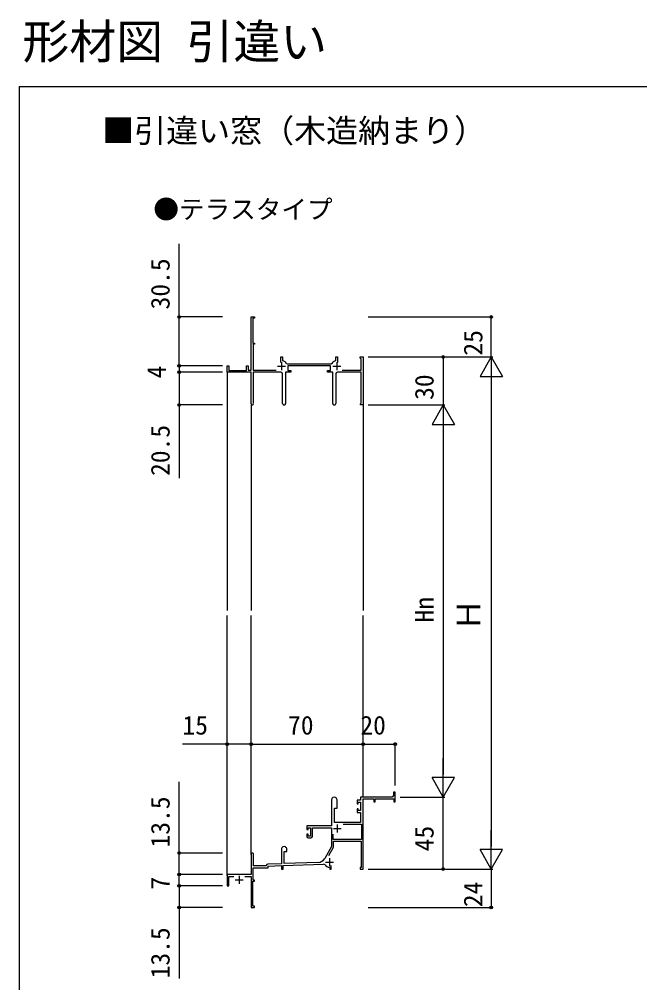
# Model space of a CAD drawing. Units: millimetres, scale not verified. Extents: x -700 to 700, y -1044 to 1038.
# Drawn here: x -700 to -312, y 436 to 1038 of the extents above; entities that cross this region are included whole.
import ezdxf
from ezdxf.enums import TextEntityAlignment as Align

# ---------------------------------------------------------------- set-up
doc = ezdxf.new("R2010")
doc.units = ezdxf.units.MM
doc.header["$LTSCALE"] = 6
for name, color, linetype in [('0-1_USER1', 3, 'Continuous'), ('0-2_YKK_11', 7, 'Continuous'), ('0-3_YKK_12', 2, 'Continuous'), ('0-4_YKK_D', 6, 'Continuous'), ('0-5_YKK_ZWAK', 7, 'Continuous')]:
    doc.layers.add(name, color=color, linetype=linetype)
doc.styles.add('ＭＳ ゴシック', font='')
doc.styles.get('ＭＳ ゴシック').set_extended_font_data('MS Gothic')

msp = doc.modelspace()

# ---------------------------------------------------------------- linework, layer by layer
at = {"layer": '0-2_YKK_11'}
for p, q in [((-538.5, 821.4), (-533.5, 821.4)), ((-536, 823.9), (-536, 818.9)), ((-504.1, 821.4), (-499.1, 821.4)), ((-501.6, 823.9), (-501.6, 818.9)), ((-535.45, 798.15), (-535.45, 816.7)), ((-502.15, 816.7), (-502.15, 798.15)), ((-503.7, 532.599), (-498.7, 532.599)), ((-501.2, 535.099), (-501.2, 530.099)), ((-519.3, 526.599), (-517.8, 526.599)), ((-506.2, 513.999), (-506.2, 508.999)), ((-508.7, 511.499), (-503.7, 511.499)), ((-565, 500.499), (-560, 500.499)), ((-562.5, 502.999), (-562.5, 497.999))]:
    msp.add_line(p, q, dxfattribs=at)
for points in [[(-555, 797.9), (-555, 817.7), (-570, 817.7), (-570, 821.7), (-569, 821.7), (-569, 818.7), (-558, 818.7), (-558, 821.7), (-557, 821.7), (-557, 818.9), (-555, 818.9), (-555, 852.2), (-553, 852.2), (-553, 851.5), (-554, 851.5), (-554, 835.9), (-553, 835.9), (-553, 835.2), (-553.8, 835.2), (-553.8, 818.9), (-539.51, 818.9)], [(-536.5, 823.79), (-536.5, 827.2), (-535.5, 827.2), (-535.5, 825.115), (-535.263, 824.822)], [(-502.337, 824.822), (-502.1, 825.115), (-502.1, 827.2), (-501.1, 827.2), (-501.1, 823.79)], [(-498.09, 818.9), (-486.4, 818.9), (-486.4, 826), (-486.7, 826.3), (-487, 826.6), (-487, 827.2), (-485, 827.2), (-485, 797.2), (-486.7, 797.2), (-486.7, 797.9), (-486.45, 798.196), (-486.2, 798.492), (-486.2, 817.7), (-501.15, 817.7)], [(-504.05, 798.15), (-504.05, 817.7), (-507.4, 817.7), (-507.4, 818.7), (-505.4, 818.7), (-505.4, 821.7), (-532.2, 821.7), (-532.2, 818.7), (-530.2, 818.7), (-530.2, 817.7), (-533.55, 817.7), (-533.55, 798.15)], [(-532.918, 823.058), (-532.653, 822.9), (-504.947, 822.9), (-504.682, 823.058)], [(-536.45, 817.7), (-553.8, 817.7), (-553.8, 798.5), (-553.74, 798.32)], [(-506.565, 515.741), (-503.6, 520.877), (-503.6, 524.599), (-486.2, 524.599), (-486.2, 508.099), (-487, 508.099), (-487, 507.199), (-485, 507.199), (-485, 551.099), (-478.3, 551.099), (-478.3, 549.199), (-477.5, 549.199), (-477.5, 551.099), (-465.9, 551.099), (-465.9, 549.199), (-465, 549.199), (-465, 555.199), (-466, 555.199), (-466, 553.199), (-467, 552.199), (-486.7, 552.199), (-486.7, 550.199), (-488.9, 550.199), (-488.9, 547.899), (-488.1, 547.899), (-488.1, 548.999), (-486.7, 548.999), (-486.7, 543.799), (-488.1, 543.799), (-488.1, 544.899), (-488.9, 544.899), (-488.9, 542.599), (-486.7, 542.599), (-486.7, 536.199), (-503, 536.199), (-503, 545.199), (-501.4, 545.199), (-501.4, 550.499)], [(-504.8, 550.499), (-504.8, 534.199), (-520.3, 534.199), (-520.3, 531.899), (-519.5, 531.899), (-519.5, 532.999), (-518, 532.999), (-518, 527.799), (-519.5, 527.799), (-519.5, 528.899), (-520.3, 528.899), (-520.3, 527.599)], [(-516.8, 527.599), (-516.8, 532.999), (-504.8, 532.999), (-504.8, 521.199), (-509.054, 513.83)], [(-497.579, 535.199), (-486, 535.199), (-486, 525.599), (-503.8, 525.599), (-503.8, 528.978)], [(-536.2, 519.499), (-536.2, 510.531), (-544.735, 510.233)], [(-513.21, 511.334), (-534.5, 510.59), (-534.5, 518.199), (-532.8, 518.199), (-532.8, 519.499)], [(-555, 516.499), (-555, 503.699), (-570, 503.699), (-570, 496.699), (-569, 496.699), (-569, 502.499), (-565.882, 502.499)], [(-545.679, 509.438), (-545.973, 509.199), (-553.6, 509.199), (-553.6, 516.499)], [(-559.118, 502.499), (-555, 502.499), (-555, 483.199), (-553, 483.199), (-553, 483.899), (-554, 483.899), (-554, 499.499), (-553, 499.499), (-553, 500.199), (-553.8, 500.199), (-553.8, 507.999), (-544.5, 507.999), (-544.5, 509.04), (-536.2, 509.33), (-536.2, 507.199), (-535, 507.199), (-535, 509.372), (-509.897, 510.248)], [(-506.2, 508.299), (-505.9, 507.999), (-505.9, 507.199), (-505.1, 507.199), (-505.1, 509.305)]]:
    msp.add_lwpolyline(points, dxfattribs=at)
for centre, radius, start, end in [((-536, 821.4), 3.5, 28.27371, 77.84682), ((-501.6, 821.4), 3.5, 102.15318, 151.72629), ((-536.45, 816.7), 1, 0.00001, 89.99999), ((-501.15, 816.7), 1, 90.00001, 179.99999), ((-554.3, 797.9), 0.7, 179.99999, 36.8699), ((-534.5, 798.15), 0.95, 179.99999, 0.00001), ((-503.1, 798.15), 0.95, 179.99999, 0.00001), ((-503.1, 550.499), 1.7, 359.99999, 180.00001), ((-519.3, 527.599), 1, 180.00001, 269.99999), ((-517.8, 527.599), 1, 270.00001, 359.99999), ((-534.5, 519.499), 1.7, 359.99999, 180.00001), ((-554.3, 516.499), 0.7, 359.99999, 180.00001), ((-513.384, 516.33), 5, 271.99999, 330), ((-544.7, 509.233), 1, 91.99999, 168.20705), ((-509.855, 509.049), 1.2, 33.83176, 91.99998), ((-506.2, 511.499), 3.2, 213.83176, 270.00001)]:
    msp.add_arc(centre, radius, start, end, dxfattribs=at)
at = {"layer": '0-3_YKK_12'}
for p, q in [((-570, 817.5), (-570, 668.699)), ((-555, 797.2), (-555, 668.699)), ((-485, 797.2), (-485, 668.699)), ((-570, 503.199), (-570, 665.699)), ((-555, 516.499), (-555, 665.699)), ((-485, 552.199), (-485, 665.699))]:
    msp.add_line(p, q, dxfattribs=at)
at = {"layer": '0-4_YKK_D'}
for p, q in [((-573, 852.2), (-601, 852.2)), ((-482, 852.2), (-404, 852.2)), ((-405, 827.2), (-405, 852.2)), ((-600, 821.7), (-600, 825.1)), ((-482, 827.2), (-404, 827.2)), ((-482, 827.2), (-434, 827.2)), ((-482, 827.2), (-404, 827.2)), ((-435, 827.2), (-435, 797.2)), ((-405, 827.2), (-412, 815.076)), ((-405, 827.2), (-398, 815.076)), ((-405, 827.2), (-405, 802.951)), ((-573, 821.7), (-601, 821.7)), ((-573, 821.7), (-601, 821.7)), ((-600, 821.7), (-600, 817.7)), ((-573, 817.7), (-601, 817.7)), ((-573, 817.7), (-601, 817.7)), ((-600, 817.7), (-600, 814.3)), ((-412, 815.076), (-398, 815.076)), ((-405, 813.2), (-405, 521.199)), ((-573, 797.2), (-601, 797.2)), ((-482, 797.2), (-434, 797.2)), ((-482, 797.2), (-434, 797.2)), ((-435, 797.2), (-442, 785.076)), ((-435, 797.2), (-428, 785.076)), ((-435, 797.2), (-435, 772.951)), ((-442, 785.076), (-428, 785.076)), ((-435, 783.2), (-435, 566.199)), ((-570, 525.503), (-570, 586.199)), ((-555, 559.323), (-555, 586.199)), ((-555, 516.312), (-555, 586.199)), ((-555, 585.199), (-485, 585.199)), ((-485, 559.323), (-485, 586.199)), ((-485, 559.323), (-485, 586.199)), ((-485, 585.199), (-465, 585.199)), ((-465, 559.323), (-465, 586.199)), ((-435, 552.199), (-435, 576.448)), ((-435, 552.199), (-442, 564.323)), ((-428, 564.323), (-442, 564.323)), ((-435, 552.199), (-428, 564.323)), ((-462, 552.199), (-434, 552.199)), ((-462, 552.199), (-434, 552.199)), ((-435, 507.199), (-435, 552.199)), ((-405, 507.199), (-405, 531.448)), ((-405, 507.199), (-412, 519.323)), ((-398, 519.323), (-412, 519.323)), ((-405, 507.199), (-398, 519.323)), ((-573, 517.199), (-601, 517.199)), ((-482, 507.199), (-404, 507.199)), ((-482, 507.199), (-434, 507.199)), ((-482, 507.199), (-404, 507.199)), ((-405, 507.199), (-405, 483.199)), ((-573, 503.699), (-601, 503.699)), ((-573, 503.699), (-601, 503.699)), ((-600, 496.699), (-600, 503.699)), ((-573, 496.699), (-601, 496.699)), ((-573, 496.699), (-601, 496.699)), ((-573, 483.199), (-601, 483.199)), ((-482, 483.199), (-404, 483.199))]:
    msp.add_line(p, q, dxfattribs=at)
for points in [[(-600, 821.7), (-600, 852.2), (-600, 897.873)], [(-600, 817.7), (-600, 797.2), (-600, 751.527)], [(-555, 585.199), (-570, 585.199), (-598.036, 585.199)], [(-600, 503.699), (-600, 517.199), (-600, 561.599)], [(-600, 496.699), (-600, 483.199), (-600, 438.799)]]:
    msp.add_lwpolyline(points, dxfattribs=at)
for centre in [(-600, 852.2), (-405, 852.2), (-435, 827.2), (-600, 821.7), (-600, 821.7), (-600, 817.7), (-600, 817.7), (-600, 797.2), (-570, 585.199), (-555, 585.199), (-555, 585.199), (-485, 585.199), (-485, 585.199), (-465, 585.199), (-600, 517.199), (-435, 507.199), (-600, 503.699), (-600, 503.699), (-600, 496.699), (-600, 496.699), (-600, 483.199), (-405, 483.199)]:
    msp.add_circle(centre, 0.85, dxfattribs=at)
at = {"layer": '0-5_YKK_ZWAK'}
for q in [(-700, -1043.8), (700, 996.2)]:
    msp.add_line((-700, 996.2), q, dxfattribs=at)

# ---------------------------------------------------------------- texts
at = {"layer": '0-1_USER1', "style": 'ＭＳ ゴシック'}
for s, height, p in [('形材図 引違い', 21.48, (-697.997, 1007.195)), ('■引違い窓（木造納まり）', 14.66, (-648.205, 956.927)), ('●テラスタイプ', 11.73, (-616.182, 910.109))]:
    msp.add_text(s, height=height, dxfattribs=at).set_placement(p, align=Align.BOTTOM_LEFT)
at = {"layer": '0-4_YKK_D', "style": 'ＭＳ ゴシック'}
for s, height, p in [('30.5', 11.73, (-602.5, 856.918)), ('25', 11.73, (-407, 828.064)), ('4', 11.73, (-604.75, 813.836)), ('30', 11.73, (-437.5, 800.382)), ('20.5', 11.73, (-602.5, 752.845)), ('Hn', 11.73, (-437.5, 661.29)), ('Ｈ', 14.66, (-407.5, 656.063)), ('13.5', 11.73, (-602.5, 520.644)), ('45', 11.73, (-437.5, 518.244)), ('7', 11.73, (-602.5, 494.335)), ('24', 11.73, (-407, 483.335)), ('13.5', 11.73, (-602.5, 438.844))]:
    msp.add_text(s, height=height, rotation=90, dxfattribs=at).set_placement(p, align=Align.BOTTOM_LEFT)
for s, p in [('15', (-597.991, 587.699)), ('70', (-532, 587.699)), ('20', (-486.818, 587.699))]:
    msp.add_text(s, height=11.73, dxfattribs=at).set_placement(p, align=Align.BOTTOM_LEFT)

doc.saveas('drawing.dxf')
